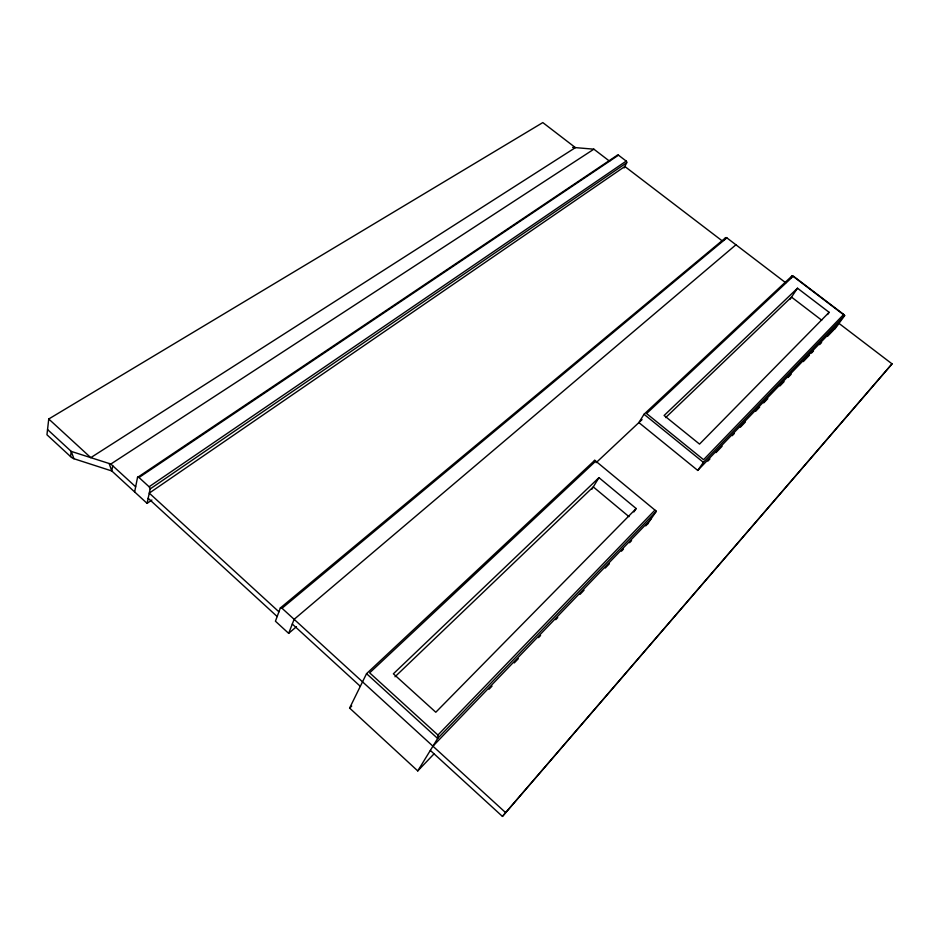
<?xml version="1.0" encoding="UTF-8"?>
<svg xmlns="http://www.w3.org/2000/svg" width="939" height="939" viewBox="0 0 939 939"><rect width="100%" height="100%" fill="white"/><g stroke="black" fill="none" stroke-linecap="round" stroke-linejoin="round"><path stroke-width="1.41" d="M654.894 510.159L437.938 735.037L437.656 738.465L417.761 770.919L349.613 708.076L366.55 673.65L594.774 460.31L656.338 511.239L647.534 524.079M48.746 418.994L90.778 457.645L575.419 147.623L542.812 122.586L48.746 418.994L46.95 434.769L70.542 456.554A8.791 3.944 54.9 0 0 73.946 458.737L111.8 470.967L147.083 503.363L151.895 500.029M70.542 456.554L71.247 451.413L47.549 429.557M112.715 465.756L111.8 470.967L109.135 463.502M134.629 491.942L137.528 477.423L617.052 155.381A1.256 0.986 58.4 0 1 618.472 155.181L626.207 161.074A1.268 0.986 57.8 0 1 626.7 162.752L624.118 167.94M147.083 503.363L150.146 488.961A1.819 0.869 53.7 0 0 149.101 486.766L138.995 477.517A1.819 0.857 54 0 0 137.528 477.423M785.779 282.815L726.856 237.86A1.279 1.033 50 0 0 725.319 238.001L280.338 607.991L275.432 621.207L288.66 633.356L296.466 626.689M288.66 633.356L294.13 619.329L735.941 244.786M723.816 240.501L725.319 238.001M593.342 462.692L594.774 460.31M591.781 489.348L598.953 477.658L636.161 508.539L633.895 511.943M834.759 329.166L844.677 315.551L792.281 275.69L644.037 414.263L638.884 422.585L697.759 470.427L838.973 323.38L892.05 363.874L502.435 816.414L430.332 750.414M790.755 277.979L792.281 275.69M789.899 299.447L797.504 288.214L829.137 312.323L827.576 314.518M697.759 470.427L703.393 462.352L844.677 315.551M502.435 816.414L892.05 363.874M417.761 770.919L433.924 753.982M488.984 689.273L492.013 686.104M514.267 662.911L518.305 658.697M538.528 637.616L540.559 635.503M555.724 619.693L557.743 617.592M579.997 594.399L584.035 590.185M605.268 568.048L609.317 563.823M621.454 551.181L623.473 549.069M629.541 542.742L631.56 540.629M645.715 525.875L647.746 523.774M707.865 461.096L709.896 458.983M715.988 452.621L722.079 446.271M732.232 435.684L734.263 433.572M740.355 427.222L745.437 421.928M755.59 411.341L759.651 407.103M763.724 402.866L767.785 398.629M779.969 385.929L784.03 381.692M788.091 377.455L791.143 374.274M803.326 361.574L809.418 355.224M811.449 353.099L813.491 350.986M819.583 344.636L821.613 342.512M827.705 336.162L833.797 329.812M656.338 511.239L437.656 738.465L366.55 673.65M432.926 746.176L650.786 519.326M636.161 508.539L435.802 712.243L393.382 673.803L598.953 477.658M829.137 312.323L699.532 444.1L664.108 415.496L797.504 288.214M395.002 676.773L593.284 486.907L629.013 516.673M665.657 417.597L791.495 297.1L821.719 320.211M349.613 708.076L351.738 706.069M596.159 462.657L642.076 419.58M595.702 461.178L369.649 672.84L437.938 735.037M280.338 607.991A1.866 0.916 50.4 0 1 282.029 608.261L726.856 237.86M150.146 488.961L626.7 162.752M149.101 486.766L626.207 161.074M138.995 477.517L618.472 155.181M73.946 458.737L71.247 451.413L110.837 464.042L593.882 149.184L609.646 161.25M572.626 147.388L593.882 149.184M721.997 240.713L624.846 166.485L149.266 493.116L278.918 611.805M644.037 414.263L703.393 462.352M282.029 608.261L505.44 812.458M292.299 624.048L360.318 686.315M110.837 464.042L135.662 486.801M148.162 498.269L277.169 616.524M843.703 314.436L703.569 459.699L646.572 413.547L793.338 276.136L843.703 314.436"/></g></svg>
